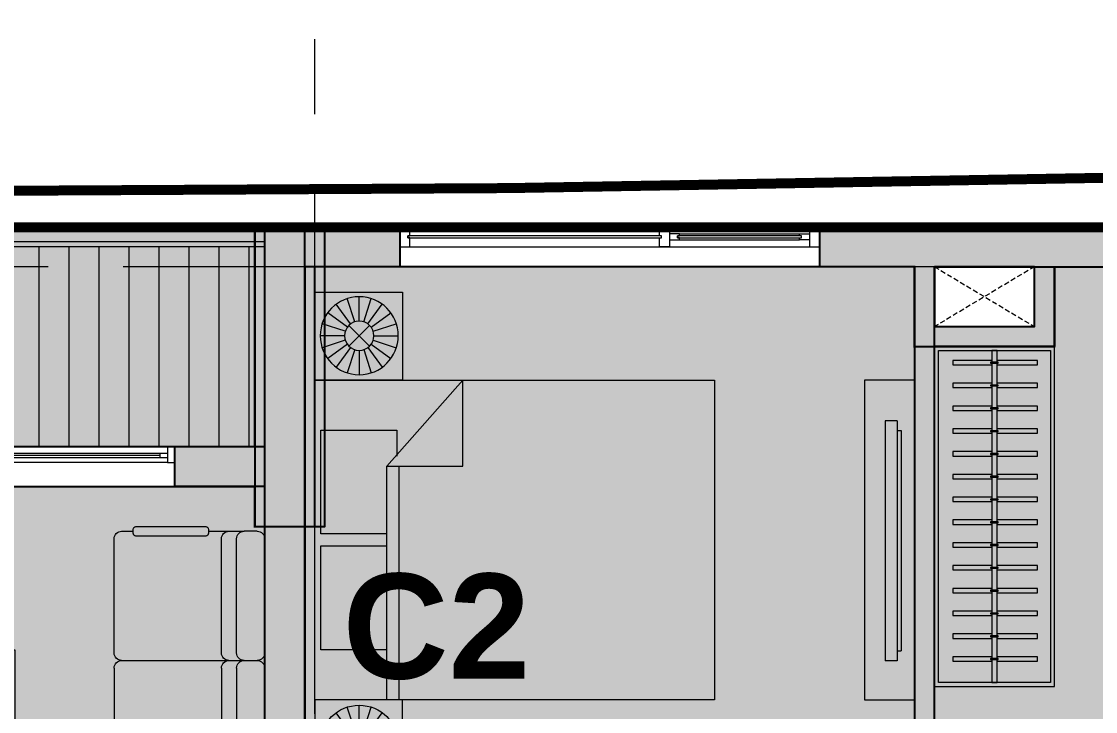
# Model space of a CAD drawing. Header units: millimetres. Extents: x -100356 to 314685, y 446 to 1273965.
# Drawn here: x 71724 to 77096, y 933125 to 936576 of the extents above; entities that cross this region are included whole.
import ezdxf
from ezdxf.enums import TextEntityAlignment as Align

# ---------------------------------------------------------------- set-up
doc = ezdxf.new("R2010")
doc.units = ezdxf.units.MM
for name, pattern in [('A1 - dp$0$DASHED2', [0.375, 0.25, -0.125]), ('CENTER', [2, 1.25, -0.25, 0.25, -0.25]), ('Dash', [6, 3, -3]), ('DASHED2', [0.375, 0.25, -0.125])]:
    doc.linetypes.add(name, pattern=pattern)
for name, color, linetype, lineweight in [('$0$TUONG 2', 2, 'Continuous', 35), ('20180221 BF$0$TUONG 2', 2, 'Continuous', 25), ('@ color hatch', 7, 'Continuous', 13), ('A.Concrete', 7, 'Continuous', 25), ('A1 - dp$0$A.Door', 4, 'Continuous', 13), ('A1 - dp$0$A.HACH 250', 250, 'Continuous', 5), ('A1 - dp$0$CUA', 5, 'Continuous', 9), ('A1 - dp$0$FURNITURE', 8, 'Continuous', 5), ('A1 - dp$0$KHCUA', 3, 'Continuous', 13), ('A1 - dp$0$TUONG 2', 2, 'Continuous', 25), ('GJ', 1, 'Continuous', 13), ('Hatch-wall', 251, 'Continuous', 5), ('LC.HA', 250, 'Continuous', 9), ('LGI', 250, 'CENTER', 9), ('luoicot', 30, 'Continuous', 13), ('Text 35', 250, 'Continuous', 15)]:
    doc.layers.add(name, color=color, linetype=linetype, lineweight=lineweight)
doc.layers.add('STR', color=7, linetype='Continuous')
doc.styles.add('A1 - dp$0$GHICHU-C', font='Font - TrueType - Arial.ttf', dxfattribs={"width": 0.7})
doc.styles.add('ARIAL', font='Font - TrueType - Arial Bold.ttf')
doc.styles.add('arial_eng', font='ARIALNI.TTF')

# ---------------------------------------------------------------- blocks, each defined once
blk = doc.blocks.new('A1 - dp$0$sofa')
for p, q in [((0, -570.7692307692487), (0, 0)), ((37.69230769231217, 37.69230769225396), (103.6538461538148, 37.69230769225396)), ((281.5229398789816, 37.69230769225396), (103.6538461538148, 37.69230769225396)), ((141.3461538461852, -570.7692307692487), (141.3461538461852, 0)), ((216.7307692307513, -570.7692307692487), (216.7307692307513, 0)), ((716.1538461538148, 37.69230769225396), (658.446016802045, 37.69230769225396)), ((753.8461538461852, -570.7692307692487), (753.8461538461852, 0)), ((716.153846153873, -608.4615384615026), (37.69230769231217, -608.4615384615026)), ((0, -1216.923076923122), (0, -646.153846153873)), ((141.3461538461852, -646.153846153873), (141.3461538461852, -1216.923076923122)), ((216.7307692307513, -646.153846153873), (216.7307692307513, -1216.923076923122)), ((753.8461538461852, -646.153846153873), (753.8461538461852, -1216.923076923122)), ((37.69230769231217, -1254.615384615376), (103.653846153873, -1254.615384615376)), ((716.153846153873, -1254.615384615376), (103.653846153873, -1254.615384615376)), ((0, -1292.307692307746), (0, -1863.076923076878)), ((141.3461538461852, -1292.307692307746), (141.3461538461852, -1863.076923076878)), ((216.7307692307513, -1292.307692307746), (216.7307692307513, -1863.076923076878)), ((753.8461538461852, -1292.307692307746), (753.8461538461852, -1863.076923076878)), ((37.69230769231217, -1900.769230769249), (103.653846153873, -1900.769230769249)), ((281.5229398789816, -1900.769230769249), (103.653846153873, -1900.769230769249)), ((716.153846153873, -1900.769230769249), (658.446016802045, -1900.769230769249))]:
    blk.add_line(p, q)
for points in [[(644.3114014174207, 61.25), (295.6575552636059, 61.25, 0.4142135623730951), (281.5229398789816, 47.11538461537566), (281.5229398789816, 28.26923076924868, 0.4142135623730951), (295.6575552636059, 14.13461538462434), (644.3114014174207, 14.13461538462434, 0.4142135623730951), (658.446016802045, 28.26923076924868), (658.446016802045, 47.11538461537566, 0.4142135623730951)], [(644.3114014174789, -1924.326923076878), (295.6575552636059, -1924.326923076878, -0.4142135623730951), (281.5229398789816, -1910.19230769237), (281.5229398789816, -1891.346153846127, -0.4142135623730951), (295.6575552636059, -1877.211538461503), (644.3114014174789, -1877.211538461503, -0.4142135623730951), (658.446016802045, -1891.346153846127), (658.446016802045, -1910.19230769237, -0.4142135623730951)]]:
    blk.add_lwpolyline(points, format="xyb", close=True)
blk.add_lwpolyline([(1890.000000059605, -555.0923429828836), (1250.000000059605, -555.0923429828836), (1250.000000059605, -1235.092342982884), (1890.000000059605, -1235.092342982884)], close=True)
blk.add_circle((1626.579736118787, -1129.581189120305), 80.60365333597412)
for centre, radius, start, end in [((37.69230769231217, 0), 37.69230769230769, 90, 180), ((103.6538461538148, 0), 37.69230769230769, 0, 90), ((179.0384615384392, 0), 37.69230769230769, 0, 90), ((716.1538461538148, 0), 37.69230769230769, 0, 90), ((37.69230769231217, -570.7692307692487), 37.69230769230769, 180, 270), ((103.653846153873, -570.7692307692487), 37.69230769230769, 270, 0), ((179.0384615384974, -570.7692307692487), 37.69230769230769, 270, 0), ((716.153846153873, -570.7692307692487), 37.69230769230769, 270, 0), ((37.69230769231217, -646.153846153873), 37.69230769230769, 90, 180), ((103.653846153873, -646.153846153873), 37.69230769230769, 0, 90), ((179.0384615384974, -646.153846153873), 37.69230769230769, 0, 90), ((716.153846153873, -646.153846153873), 37.69230769230769, 0, 90), ((1796.182850533572, -980.5587889390299), 228.4477438865023, 178.2221592892369, 197.8583069357754), ((1477.333558879443, -1093.355017444002), 150.2145813904692, 346.3602607864538, 52.94738731246829), ((1223.210535059858, -1179.903837293037), 401.3022581460766, 8.095894909188502, 30.7225781354371), ((1353.39728786482, -1030.874441999826), 282.8703860157537, 345.060395071952, 4.073746988341952), ((1520.845032386656, -1059.092165923328), 124.4670862275262, 335.9892964186376, 22.83996136816858), ((1593.621320471168, -1056.364618484164), 62.68569881485819, 334.5275994816386, 48.01630149029557), ((1588.538406919339, -1012.511381404125), 116.0521563926707, 199.4341924954047, 287.4357051699931), ((1402.154531696287, -1394.69556592172), 346.6708950002794, 51.54162594973274, 77.17636239232021), ((1657.407795291219, -877.5288673165487), 251.5519342180888, 226.148319841483, 260.3710736406634), ((1675.306572195143, -1021.912106856587), 118.1141826871501, 186.5072784629267, 242.3608965840973), ((1499.948103333823, -1141.373628804577), 120.8993961556712, 8.555224260716365, 61.32889619780818), ((1835.170838648453, -909.8610778857255), 304.029249347029, 204.7599222623647, 224.6472799224239), ((1582.488273610536, -966.5935149212601), 167.2434694076855, 284.1284180783509, 340.1467714613025), ((2071.734529435635, -1493.441412532586), 574.9409119159499, 125.446359389498, 140.7381539387783), ((1771.685072853812, -1170.37804743892), 150.4069968716509, 102.2423311957382, 161.7320937907911), ((1623.220087727532, -1280.360911136144), 157.224191629938, 94.40725768021578, 156.4430840611759), ((1735.200925680459, -1455.098103065859), 347.7535453240708, 109.6317747362049, 136.9415872097085), ((1544.105388832453, -1171.595513247186), 49.40538591537246, 77.35567938943625, 164.3532487119026), ((1796.182850533572, -980.5587889390299), 228.4477438865023, 219.1499969080874, 261.3889829074554), ((1504.121888318681, -1496.294056909275), 387.9375360182467, 48.57445260401724, 72.38421552343468), ((1623.220087727532, -1280.360911136144), 157.224191629938, 28.04840106403209, 84.64912290907732), ((1727.468256964523, -2146.843535219203), 1024.467558724683, 89.91002825564524, 94.50199437312088), ((1686.210371197376, -1226.765701993485), 113.6307660291577, 66.73150239088437, 107.3970904270247), ((1675.379045504553, -1004.47689906368), 130.4040534872418, 272.4373625741966, 295.295567094567), ((1435.033222348429, -995.966196284513), 225.8980240404317, 281.248620820593, 323.9898653465457), ((1569.72922993917, -1230.899048132007), 102.4063140645738, 81.63887082494084, 135.625506231814), ((1785.533006171172, -1859.932308238233), 757.9139517694591, 106.3355012198459, 112.4150150700038), ((1549.426401831792, -1146.814081175486), 69.19580154507945, 281.4267095112709, 10.98767483265441), ((1246.817604961805, -1065.016574070905), 349.9191613608398, 334.6853166526409, 342.4500908953755), ((1508.488685568271, -1123.616089604096), 107.2211461879355, 301.9055202151231, 355.1858926148975), ((1044.103730179777, -1192.907323317253), 575.5132999835106, 350.2399811495753, 6.114776993266102), ((1462.345210145635, -1203.941040501813), 172.6406945561986, 330.2411395710767, 25.80899240213203), ((1771.114092463453, -1214.588243341306), 175.7251015612835, 150.7697376174383, 151.9367160095969), ((1890.925361955189, -1027.392741278629), 288.7205135179683, 200.5138379526914, 216.0242401720455), ((1609.240870345791, -1188.751049839775), 50.08849351730374, 349.1166208970828, 38.95558863459073), ((37.69230769231217, -1216.923076923122), 37.69230769230769, 180, 270), ((103.653846153873, -1216.923076923122), 37.69230769230769, 270, 0), ((179.0384615384974, -1216.923076923122), 37.69230769230769, 270, 0), ((716.153846153873, -1216.923076923122), 37.69230769230769, 270, 0), ((1771.114092463453, -1214.588243341306), 175.7251015612835, 174.3326332318823, 205.2803943849539), ((1669.359822066501, -1150.939717944828), 48.51610638162508, 222.8373666195934, 256.9786379257234), ((37.69230769231217, -1292.307692307746), 37.69230769230769, 90, 180), ((103.653846153873, -1292.307692307746), 37.69230769230769, 0, 90), ((179.0384615384974, -1292.307692307746), 37.69230769230769, 0, 90), ((716.153846153873, -1292.307692307746), 37.69230769230769, 0, 90), ((37.69230769231217, -1863.076923076878), 37.69230769230769, 180, 270), ((103.653846153873, -1863.076923076878), 37.69230769230769, 270, 0), ((179.0384615384974, -1863.076923076878), 37.69230769230769, 270, 0), ((716.153846153873, -1863.076923076878), 37.69230769230769, 270, 0)]:
    blk.add_arc(centre, radius, start, end)
blk = doc.blocks.new('*U239')
for p, q in [((50, 0), (1537.500001517908, 0)), ((99.99999999999994, 0), (99.99999999999994, -30)), ((1487.500001517908, 0), (1487.500001517908, -30)), ((1537.500001517908, 0), (1537.500001517908, -30)), ((50, -30), (1537.500001517908, -30)), ((1487.500001517908, -35), (1487.500001517908, -65)), ((1487.500001517908, -35), (2975.000003035815, -35)), ((1487.500001517908, -65), (2975.000003035815, -65)), ((1537.500001517908, -35), (1537.500001517908, -65)), ((2925.000003035815, -35), (2925.000003035815, -65))]:
    blk.add_line(p, q)
at = {"color": 8}
for p, q in [((99.99999999999994, -15), (1487.500001517908, -15)), ((1537.500001517908, -50), (2925.000003035815, -50))]:
    blk.add_line(p, q, dxfattribs=at)
for points in [[(0, 0), (50, 0), (50, -110), (0, -110)], [(2975.000003035815, 0), (3025.000003035815, 0), (3025.000003035815, -110), (2975.000003035815, -110)]]:
    blk.add_lwpolyline(points, close=True)
for points in [[(2975.000003035815, 0), (50, 0)], [(2975.000003035815, -110), (50, -110)]]:
    blk.add_lwpolyline(points)
at = {"layer": 'A1 - dp$0$KHCUA', "style": 'A1 - dp$0$GHICHU-C', "flags": 1}
for tag, p in [('TEN_CUA', (449.9999999999999, -183.8988087591702)), ('KICH_THUOC', (449.9999999999999, -299.6050583230831)), ('QUI_CACH', (449.9999999999999, -420.8138379668535))]:
    blk.add_attdef(tag, text='', height=50, dxfattribs=at).set_placement(p, align=Align.MIDDLE)
blk = doc.blocks.new('*U41')
at = {"layer": 'A1 - dp$0$FURNITURE'}
for p, q in [((0, 100), (2999.999999962205, 100.0000011338429)), ((0, 75), (2999.999999962205, 75.00000113384289)), ((0, 25), (2999.999999962205, 25.00000113384289)), ((0, 0), (2999.999999962205, 1.133842891028591e-06))]:
    blk.add_line(p, q, dxfattribs=at)
blk = doc.blocks.new('2B1')
at = {"layer": '@ color hatch'}
h = blk.add_hatch(color=151, dxfattribs=at)
h.dxf.hatch_style = 1
h.paths.add_polyline_path([(149.999990330718, 8700.000001133885), (3099.999990330718, 8700.000001133885), (3099.999990330718, 9800.000001133827), (149.999990330718, 9800.000001133827)])
h.paths.add_polyline_path([(3299.999990330718, 9600.000012367032), (3299.999990330718, 8500.000001133827), (149.999990330718, 8500.000001133827), (149.999990330718, 8300), (100.0015621667844, 8300), (99.91533473314485, 2500.077288847358), (200.1362444615224, 2500.07579886337), (200.1362444615224, 1050), (599.9999999999418, 1050), (599.9999999999418, 150), (7500.136232964287, 150), (7500.136232964287, 2500.000000000058), (7600, 2500.000000000058), (7599.999990330718, 3550.000000000058), (6499.964738096867, 3550.000000000058), (6499.964738096634, 5600.001075513428), (6100.009022490063, 5600.001075513428), (6100.008863586874, 6399.999955651234), (6400.001074512082, 6400.000044348766), (6399.800145152258, 9600.077287588676), (6299.798902067705, 9600.077287588676), (6299.999990330718, 9600.000012367032)])
h.paths.add_polyline_path([(7649.999990330718, 3650.000000000058), (6600.000941065664, 3650.000000000058), (6600.000941065664, 6900.078302144422), (7649.999990330718, 6900.078302144422)])
at = {"layer": 'A1 - dp$0$A.HACH 250'}
h = blk.add_hatch(dxfattribs=at)
h.set_pattern_fill('_USER', color=256, scale=150, angle=270, pattern_type=0)
h.set_pattern_definition([(270, (228487.5050584823, -51770.26464816462), (150, -2.755455298081545e-14), [])])
h.paths.add_polyline_path([(3100.25000066997, 8700.000001111126), (3099.74999933003, 9700.000000526954), (99.4999986855546, 9700.000000572472), (100.0000000258442, 8700.000001156586)])
at = {"layer": 'Hatch-wall', "ltscale": 0.5}
h = blk.add_hatch(color=256, dxfattribs=at)
h.dxf.hatch_style = 1
h.paths.add_polyline_path([(1800, 1900), (1700, 1900), (1700, 150), (600, 150.0000000000582), (600, 1050.000000000058), (100, 1050), (100, 2850), (1700, 2850), (1700, 2650), (1800, 2650), (1800, 2950), (100, 2950), (100, 8500.000001133827), (550.0000000028522, 8500.000001133827), (550.0000000028522, 8700.000001133827), (100, 8700.000001133827), (100, 9800), (-100, 9800.000003895897), (-100.0003817976103, 0), (1850.000022166991, 0), (1850.000022166991, 149.9999298739131), (1800, 149.9999298739131)])
h.paths.add_polyline_path([(100, 150), (100, 950), (500, 950.0000000000582), (500, 150.0000000000582)], flags=16)
at = {"layer": '@ color hatch', "color": 7, "linetype": 'Dash', "ltscale": 10, "const_width": 10}
for points in [[(149.999990330718, 8700.000001133885), (3099.999990330718, 8700.000001133885), (3099.999990330718, 9800.000001133827), (149.999990330718, 9800.000001133827)], [(3299.999990330718, 9600.000012367032), (3299.999990330718, 8500.000001133827), (149.999990330718, 8500.000001133827), (149.999990330718, 8300), (100.0015621667844, 8300), (100, 2500.077287588618), (200.1362444615224, 2500.07579886337), (200.1362444615224, 1050), (600, 1050), (600, 150), (7500.136232964287, 150), (7500.136232964287, 2500.000000000058), (7600, 2500.000000000058), (7599.999990330718, 3550.000000000058), (6499.964738096867, 3550.000000000058), (6499.964738096634, 5600.001075513428), (6100.009022490063, 5600.001075513428), (6100.009022490063, 6399.999955651234), (6400.001233415271, 6400.000044348766), (6400.001233415271, 8300.077270978654), (6299.999990330718, 8300.077270978654), (6299.999990330718, 9600.000012367032)]]:
    blk.add_lwpolyline(points, close=True, dxfattribs=at)
at = {"layer": 'A1 - dp$0$CUA'}
blk.add_lwpolyline([(2750.000000002852, 8500.000001133827), (550.0000000028522, 8500.000001133827)], dxfattribs=at)
at = {"layer": 'A1 - dp$0$TUONG 2', "ltscale": 0.5, "elevation": -2.522973089290733e-07}
blk.add_lwpolyline([(-100.1989159045625, 0), (-100.1989159045625, 9800.063982266875), (0, 9800.000003895897)], dxfattribs=at)
at = {"layer": 'A1 - dp$0$TUONG 2', "ltscale": 0.5}
blk.add_lwpolyline([(-100.1989159045625, 0), (1850.000022166991, 1.477799378335476e-05), (1850.000022166991, 149.9999446519068), (1800, 149.9999298739131), (1800, 1900), (1700, 1900), (1700, 150), (600, 150), (600, 1050), (100, 1050), (100, 2850), (1700, 2850), (1700, 2650), (1800, 2650), (1800, 2950), (100, 2950), (100, 8500.000001133827), (550.0000000028522, 8500.000001133827), (550.0000000028522, 8700.000001133827), (100, 8700.000001133827), (100, 9800), (0, 9800.000003895897)], dxfattribs=at)
at = {"layer": 'A1 - dp$0$A.Door', "xscale": 0.7272727265428539, "yscale": 0.7272727265428539, "zscale": 0.7272727265428539, "rotation": 180}
blk.add_blockref('*U239', (2750.000000002852, 8620.000001214154), dxfattribs=at)
at = {"layer": 'A1 - dp$0$FURNITURE'}
blk.add_blockref('A1 - dp$0$sofa', (100, 8238.705802119453, -2.522973089290733e-07), dxfattribs=at)
at = {"layer": 'A1 - dp$0$TUONG 2'}
blk.add_blockref('*U41', (100.000000037835, 9700), dxfattribs=at)
at = {"layer": 'A1 - dp$0$FURNITURE', "style": 'arial_eng'}
blk.add_attdef('AC', text='', height=300, dxfattribs=at).set_placement((7131.123220306938, 6568.591249825025, -6.939877027451654e-05), align=Align.MIDDLE)
blk = doc.blocks.new('A1 - dp$0$cua so 1')
at = {"layer": 'A1 - dp$0$A.Door', "ltscale": 0.5}
for p, q in [((1400, 65), (2000, 65)), ((1400, 35), (2000, 35))]:
    blk.add_line(p, q, dxfattribs=at)
for points in [[(0, 0), (2100, 0), (2100, 100), (0, 100)], [(2050, 100), (2050, 0), (2100, 0), (2100, 100)]]:
    blk.add_lwpolyline(points, close=True, dxfattribs=at)
for points in [[(50, 55), (50, 100), (0, 100), (0, 0), (50, 0), (50, 45), (40, 45), (40, 55), (50, 55)], [(1300, 55), (1300, 100), (1350, 100), (1350, 0), (1300, 0), (1300, 45), (1310, 45), (1310, 55), (1300, 55)], [(1400.000000000015, 55), (1400.000000000029, 65), (1350.000000000029, 65), (1350, 35), (1400, 35), (1400.000000000015, 45), (1390.000000000015, 45), (1390.000000000015, 55), (1400.000000000015, 55)], [(2000, 55), (2000, 65), (2050, 65), (2050, 35), (2000, 35), (2000, 45), (2010, 45), (2010, 55), (2000, 55)]]:
    blk.add_lwpolyline(points, dxfattribs=at)
at = {"layer": 'A1 - dp$0$A.HACH 250', "ltscale": 0.5}
for points in [[(40, 45), (1310, 45), (1310, 55), (40, 55)], [(1390, 45), (2010, 45), (2010, 55), (1390, 55)]]:
    blk.add_lwpolyline(points, close=True, dxfattribs=at)
blk = doc.blocks.new('*U408')
for points in [[(0, 600.0000000004657), (0, 0), (1700.000012380595, -1.120497481592315e-09), (1700.000012380595, 599.999999999345)], [(1680.000012380595, 579.9996613712718), (1680.000012380595, 19.99966137127194), (20, 20.00000000046566), (20, 580.0000000004657)]]:
    blk.add_lwpolyline(points, close=True)
at = {"ltscale": 6}
for points in [[(91.12045714489068, 313.1103512093541), (91.12045714489068, 515.2497102723573), (69.05608865639078, 515.2497102723573), (69.05608865639078, 313.1103512093541)], [(205.1204571448907, 313.1103512092712), (205.1204571448907, 515.2497102722743), (183.0560886563908, 515.2497102722743), (183.0560886563908, 313.1103512092712)], [(319.1204571448907, 313.1103512091883), (319.1204571448907, 515.2497102721915), (297.0560886563908, 515.2497102721915), (297.0560886563908, 313.1103512091883)], [(433.1204571448907, 313.1103512091053), (433.1204571448907, 515.2497102721085), (411.0560886563908, 515.2497102721085), (411.0560886563908, 313.1103512091053)], [(547.1204571448907, 313.1103512090223), (547.1204571448907, 515.2497102720256), (525.0560886563908, 515.2497102720256), (525.0560886563908, 313.1103512090223)], [(661.1204571448907, 313.1103512089394), (661.1204571448907, 515.2497102719426), (639.0560886563908, 515.2497102719426), (639.0560886563908, 313.1103512089394)], [(775.1204571448907, 313.1103512088565), (775.1204571448907, 515.2497102718596), (753.0560886563908, 515.2497102718596), (753.0560886563908, 313.1103512088565)], [(889.1204571448907, 313.1103512087735), (889.1204571448907, 515.2497102717767), (867.0560886563908, 515.2497102717767), (867.0560886563908, 313.1103512087735)], [(1003.120457144891, 313.1103512086905), (1003.120457144891, 515.2497102716937), (981.0560886563908, 515.2497102716937), (981.0560886563908, 313.1103512086905)], [(1117.120457144891, 313.1103512086076), (1117.120457144891, 515.2497102716109), (1095.056088656391, 515.2497102716109), (1095.056088656391, 313.1103512086076)], [(1231.120457144891, 313.1103512085247), (1231.120457144891, 515.2497102715279), (1209.056088656391, 515.2497102715279), (1209.056088656391, 313.1103512085247)], [(1345.120457144891, 313.1103512084417), (1345.120457144891, 515.2497102714449), (1323.056088656391, 515.2497102714449), (1323.056088656391, 313.1103512084417)], [(1459.120457144891, 313.1103512083588), (1459.120457144891, 515.249710271362), (1437.056088656391, 515.249710271362), (1437.056088656391, 313.1103512083588)], [(1573.120457144891, 313.1103512082758), (1573.120457144891, 515.249710271279), (1551.056088656391, 515.249710271279), (1551.056088656391, 313.1103512082758)], [(69.05608865639078, 286.7103512094473), (69.05608865639078, 92.0852110228152), (91.12045714489068, 92.0852110228152), (91.12045714489068, 286.7103512094473)], [(183.0560886563908, 286.7103512093643), (183.0560886563908, 92.08521102273225), (205.1204571448907, 92.08521102273225), (205.1204571448907, 286.7103512093643)], [(297.0560886563908, 286.7103512092814), (297.0560886563908, 92.0852110226493), (319.1204571448907, 92.0852110226493), (319.1204571448907, 286.7103512092814)], [(411.0560886563908, 286.7103512091984), (411.0560886563908, 92.08521102256637), (433.1204571448907, 92.08521102256637), (433.1204571448907, 286.7103512091984)], [(525.0560886563908, 286.7103512091155), (525.0560886563908, 92.08521102248342), (547.1204571448907, 92.08521102248342), (547.1204571448907, 286.7103512091155)], [(639.0560886563908, 286.7103512090325), (639.0560886563908, 92.08521102240047), (661.1204571448907, 92.08521102240047), (661.1204571448907, 286.7103512090325)], [(753.0560886563908, 286.7103512089496), (753.0560886563908, 92.08521102231752), (775.1204571448907, 92.08521102231752), (775.1204571448907, 286.7103512089496)], [(867.0560886563908, 286.7103512088667), (867.0560886563908, 92.08521102223457), (889.1204571448907, 92.08521102223457), (889.1204571448907, 286.7103512088667)], [(981.0560886563908, 286.7103512087837), (981.0560886563908, 92.08521102215164), (1003.120457144891, 92.08521102215164), (1003.120457144891, 286.7103512087837)], [(1095.056088656391, 286.7103512087007), (1095.056088656391, 92.08521102206869), (1117.120457144891, 92.08521102206869), (1117.120457144891, 286.7103512087007)], [(1209.056088656391, 286.7103512086178), (1209.056088656391, 92.08521102198574), (1231.120457144891, 92.08521102198574), (1231.120457144891, 286.7103512086178)], [(1323.056088656391, 286.7103512085349), (1323.056088656391, 92.0852110219028), (1345.120457144891, 92.0852110219028), (1345.120457144891, 286.7103512085349)], [(1437.056088656391, 286.7103512084519), (1437.056088656391, 92.08521102181984), (1459.120457144891, 92.08521102181984), (1459.120457144891, 286.7103512084519)], [(1551.056088656391, 286.7103512083689), (1551.056088656391, 92.08521102173691), (1573.120457144891, 92.08521102173691), (1573.120457144891, 286.7103512083689)]]:
    blk.add_lwpolyline(points, dxfattribs=at)
for points in [[(1680.000012380595, 286.699121294354), (1680.000012380595, 313.0991212942608), (20, 313.0991212953813), (19.99999859370291, 286.6991212952416)], [(82.66130431878264, 319.1750910408446), (78.31132171020727, 319.1750910408446), (78.31132171020727, 280.4417676448938), (82.66130431878264, 280.4417676448938)], [(196.6613043187826, 319.1750910407616), (192.3113217102073, 319.1750910407616), (192.3113217102073, 280.4417676448109), (196.6613043187826, 280.4417676448109)], [(310.6613043187826, 319.1750910406787), (306.3113217102073, 319.1750910406787), (306.3113217102073, 280.441767644728), (310.6613043187826, 280.441767644728)], [(424.6613043187826, 319.1750910405957), (420.3113217102073, 319.1750910405957), (420.3113217102073, 280.441767644645), (424.6613043187826, 280.441767644645)], [(538.6613043187826, 319.1750910405128), (534.3113217102073, 319.1750910405128), (534.3113217102073, 280.441767644562), (538.6613043187826, 280.441767644562)], [(652.6613043187826, 319.1750910404298), (648.3113217102073, 319.1750910404298), (648.3113217102073, 280.4417676444791), (652.6613043187826, 280.4417676444791)], [(766.6613043187826, 319.1750910403469), (762.3113217102073, 319.1750910403469), (762.3113217102073, 280.4417676443962), (766.6613043187826, 280.4417676443962)], [(880.6613043187826, 319.175091040264), (876.3113217102073, 319.175091040264), (876.3113217102073, 280.4417676443132), (880.6613043187826, 280.4417676443132)], [(994.6613043187826, 319.175091040181), (990.3113217102073, 319.175091040181), (990.3113217102073, 280.4417676442303), (994.6613043187826, 280.4417676442303)], [(1108.661304318783, 319.175091040098), (1104.311321710207, 319.175091040098), (1104.311321710207, 280.4417676441473), (1108.661304318783, 280.4417676441473)], [(1222.661304318783, 319.1750910400151), (1218.311321710207, 319.1750910400151), (1218.311321710207, 280.4417676440644), (1222.661304318783, 280.4417676440644)], [(1336.661304318783, 319.1750910399322), (1332.311321710207, 319.1750910399322), (1332.311321710207, 280.4417676439814), (1336.661304318783, 280.4417676439814)], [(1450.661304318783, 319.1750910398492), (1446.311321710207, 319.1750910398492), (1446.311321710207, 280.4417676438985), (1450.661304318783, 280.4417676438985)], [(1564.661304318783, 319.1750910397662), (1560.311321710207, 319.1750910397662), (1560.311321710207, 280.4417676438155), (1564.661304318783, 280.4417676438155)]]:
    blk.add_lwpolyline(points, close=True, dxfattribs=at)
blk = doc.blocks.new('A1 - dp$0$A$C6FE626A3')
for p, q in [((-90, 605.700302251149), (-150, 605.700302251149)), ((-150, -594.299697748851), (-150, 605.700302251149)), ((-90, -594.299697748851), (-90, 605.700302251149)), ((-90, 556.6419258960523), (-70, 556.6419258960523)), ((-70, -544.8904991850723), (-70, 556.6419258960523)), ((-90, -544.8904991850723), (-70, -544.8904991850723)), ((-90, -594.299697748851), (-150, -594.299697748851))]:
    blk.add_line(p, q)
blk = doc.blocks.new('A1 - dp$0$Bed 1600')
at = {"linetype": 'Continuous'}
for p, q in [((2.000000749999799, -80.00003000000197), (2.000000749999799, 0)), ((2.000000749999799, 0), (65.99999225000056, 0)), ((65.99999225000056, 0), (65.99999225000056, -80.00003000000197)), ((12.00000150000051, -1.200000000002547), (32.79999149999958, -1.200000000002547)), ((12.00000150000051, -14.40000000000146), (12.00000150000051, -1.200000000002547)), ((32.79999149999958, -1.200000000002547), (32.79999149999958, -14.40000000000146)), ((35.20000150000124, -1.200000000002547), (56.00000150000005, -1.200000000002547)), ((35.20000150000124, -14.40000000000146), (35.20000150000124, -1.200000000002547)), ((56.00000150000005, -1.200000000002547), (56.00000150000005, -16.39999999999964)), ((2.000000749999799, -14.40000000000146), (48.80001150000317, -14.40000000000146)), ((65.99999225000056, -29.59999999999854), (48.80001150000317, -14.40000000000146)), ((48.80001150000317, -14.40000000000146), (48.80001150000317, -29.59999999999854)), ((48.80001150000317, -16.80000000000109), (2.000000749999799, -16.80000000000109)), ((56.00000150000005, -16.39999999999964), (50.79937150000114, -16.39999999999964)), ((48.80001150000317, -29.59999999999854), (65.99999225000056, -29.59999999999854)), ((65.99999225000056, -80.00003000000197), (2.000000749999799, -80.00003000000197))]:
    blk.add_line(p, q, dxfattribs=at)
blk = doc.blocks.new('A1 - dp$0$tab')
for p, q in [((439.0243902440415, 0), (0, 0)), ((0, 0), (0, -439.0243902440415)), ((439.0243902440415, -439.0243902440998), (439.0243902440415, 0)), ((194.7534147979459, -152.8788605035515), (157.068415483809, -36.8963585163001)), ((217.3644143863348, -149.2976299885777), (217.3644143863348, -27.34641047636979)), ((239.9754139747238, -152.8788605035515), (277.6604132887442, -36.89635851635831)), ((174.3557373892981, -163.2719962538103), (102.6746090609813, -64.61138718365692)), ((260.3730913832551, -163.2719962538103), (332.0542197116883, -64.61138718371511)), ((158.1680489442078, -179.4596846988424), (59.50743987411261, -107.7785563705256)), ((276.5607798283454, -179.4596846988424), (375.2213888984406, -107.7785563705256)), ((147.7749131940072, -199.857362107432), (31.79241120675579, -162.1723627934116)), ((165.6248938116477, -170.7288411212503), (269.1039349609054, -274.207882270508)), ((269.1039349609054, -170.7288411212503), (165.6248938116477, -274.207882270508)), ((286.9539155786624, -199.8573621074902), (402.9364175657973, -162.1723627934698)), ((144.1936826789751, -222.4683616958791), (22.24246316682547, -222.4683616958791)), ((147.7749131940072, -245.0793612842681), (31.79241120675579, -282.7643605982885)), ((158.1680489442078, -265.4770386928576), (59.50743987411261, -337.1581670212327)), ((276.5607798283454, -265.4770386929158), (375.2213888984406, -337.1581670212327)), ((286.9539155786624, -245.0793612842681), (402.9364175657973, -282.7643605982885)), ((290.5351460935781, -222.4683616958791), (412.4863656058441, -222.4683616958791)), ((174.3557373892981, -281.6647271379479), (102.6746090608649, -380.3253362080432)), ((194.7534147978294, -292.0578628882067), (157.068415483809, -408.0403648753999)), ((217.3644143862184, -295.6390934031806), (217.3644143862184, -417.5903129153884)), ((217.3644143863348, -295.6390934031806), (217.3644143863348, -417.5903129153884)), ((239.9754139747238, -292.0578628882067), (277.6604132887442, -408.0403648753999)), ((260.3730913832551, -281.6647271379479), (332.0542197116883, -380.3253362080432)), ((0, -439.0243902440415), (439.0243902440415, -439.0243902440998))]:
    blk.add_line(p, q)
for radius in [195.1219512195127, 73.17073170731727]:
    blk.add_circle((217.3644143863348, -222.4683616958791), radius)
blk = doc.blocks.new('2B2')
at = {"layer": '@ color hatch', "ltscale": 0.5}
h = blk.add_hatch(color=141, dxfattribs=at)
h.dxf.hatch_style = 1
h.paths.add_polyline_path([(8300.005994985404, 1699.880439380475), (8300.005994985404, 6299.958205333096), (7900.140817647276, 6299.958205333096), (7900.140817647276, 6599.958205333096), (8300.006908261974, 6599.961040117603), (8300.004919320054, 7699.95834155113), (7400.004919337749, 7699.851439555059), (7400.004919337749, 8199.85143956996), (8300.00491932308, 8199.851439462684), (8300.00491932308, 11099.95820471027), (7100.23572769179, 11099.95820471022), (7100.037535150419, 10999.85145727213), (5600.136631421105, 10999.85145727213), (5600.136631421105, 11099.85143946606), (4950.002780947369, 11099.85143946606), (4950.002780949231, 10699.95821709081), (4250.002780947369, 10699.95821709081), (4250.002780947369, 11099.95820471755), (1250.20086336683, 11099.85143946606), (1249.99952007836, 9799.957239253563), (1200.002780947252, 9799.957239253563), (1200.525260797527, 5599.95904469199), (1600.002780962153, 5599.95904469199), (1600.002780944575, 4599.959044692048), (1200.200136628526, 4599.959044692048), (1200.002780982759, 1649.884971292107), (2700.017323747452, 1649.87328856939), (2700.01771322859, 1699.881097511796)])
h.paths.add_polyline_path([(8500.002670807706, 1799.95822251949), (9400.007710519829, 1799.95822251949), (9400.007710519829, 6299.958205333096), (8500.002670807706, 6299.958205333096)])
at = {"layer": 'Hatch-wall', "ltscale": 0.5}
h = blk.add_hatch(color=256, dxfattribs=at)
h.dxf.hatch_style = 1
h.paths.add_polyline_path([(1675.002780947369, 11099.95820472285), (1200.002780947369, 11099.95820472378), (1200.002780947369, 7499.538885045622), (3050.002872403304, 7499.95904469199), (3050.00287240342, 7699.958204719005), (3050.00287240342, 7799.958204719005), (3250.00287240342, 7799.958204719005), (3250.00287240342, 7699.958204719005), (3150.00287240342, 7699.958204719005), (3150.00287240342, 7399.959044691932), (2800.002780944575, 7399.959044691932), (2800.002780944575, 7299.95904469199), (2700.002780944575, 7299.95904469199), (2700.002780944575, 7399.95904469199), (1200.002780943178, 7399.95904469199), (1200.0027809444, 5599.95904469199), (1600.002780944575, 5599.95904469199), (1600.002780944575, 4699.95904469199), (2700.002780944575, 4699.95904469199), (2700.002780944575, 6549.95904469199), (2800.002780944575, 6549.95904469199), (2800.002780944575, 4299.959044698568), (2700.002780944575, 4299.959044698568), (2700.002780944575, 4599.959044692048), (1200.002780968323, 4599.959044692048), (1200.00278096518, 1649.991736539465), (1300.002942679566, 1649.991736539465), (1300.002942679566, 1499.991736539465), (1000.00278096518, 1499.991736539465), (1000.00278096518, 11299.95820472419), (1675.002780947369, 11299.95820472279)])
h.paths.add_polyline_path([(1500.001793300908, 5499.95904469199), (1200.200136628526, 5499.95904469199), (1200.200136628526, 4699.95904469199), (1500.001793300908, 4699.95904469199)], flags=16)
h = blk.add_hatch(color=256, dxfattribs=at)
h.dxf.hatch_style = 1
h.paths.add_polyline_path([(8500.006147780223, 1800.064969957632), (9800.006147780223, 1800.064969957632), (9800.006147780223, 1500.040891816025), (2600.002957422519, 1499.972851717961), (2600.002957422519, 1649.987803714524), (2700.017713211011, 1649.987862759153), (2700.017713211011, 1699.987862759153), (8300.005994967825, 1699.987204627832), (8300.00614778034, 1800.064969957632), (8500.00614778034, 1800.064969957632)])
h.paths.add_polyline_path([(8500.002670790127, 3999.958233851998), (8500.002670790127, 4999.958233851998), (8300.00491544872, 4999.958233851998), (8300.004915448662, 4900.317225094768), (8300.004919487808, 3999.958233851998)])
h.paths.add_polyline_path([(4250.002872407436, 6699.958753583836), (4350.002872407436, 6699.958753583836), (4350.002963867504, 6599.958845044661), (5450.002670643269, 6599.958845044835), (5450.002670643153, 6699.960948642576), (5550.002670643153, 6699.960948642576), (5550.002945020446, 6599.961040103575), (8300.004919318657, 6599.961040103517), (8300.004919318657, 6599.958204815455), (9400.004584682989, 6599.958205333096), (9400.00771050225, 6399.958233851998), (8500.004919488973, 6399.958233833546), (8500.001553589012, 5799.958233852114), (8300.00155358907, 5799.95823385322), (8300.004890353885, 6499.959634688566), (4250.002751816704, 6499.959634725994)])
h.paths.add_polyline_path([(8300.00491932308, 11299.95820471027), (3775.002780947369, 11299.9582047186), (3775.002780947369, 11099.95820471883), (4250.002780947369, 11099.95820471755), (4250.002780947369, 7799.958204719005), (4150.00287240342, 7799.958204719005), (4150.00287240342, 7699.958204719005), (4250.00287240342, 7699.958204719005), (4250.00287240342, 7599.960948672262), (4350.002780947369, 7599.960948672262), (4350.002780947369, 7699.960948672262), (4350.002780947369, 11099.95820471778), (8300.00491932308, 11099.95820471027), (8300.004919322615, 10699.95820476377), (8500.004919322499, 10699.95820476377), (8500.00491932308, 11299.95820471027)])
h = blk.add_hatch(color=256, dxfattribs=at)
h.dxf.hatch_style = 1
h.paths.add_polyline_path([(4350.002780947369, 10799.95821709081), (4850.002780947369, 10799.95821709081), (4850.002780947369, 11099.95821709081), (4950.002780947369, 11099.95820471342), (4950.002780949231, 10699.95821709081), (4350.002780948766, 10699.95821709122)])
at = {"layer": '20180221 BF$0$TUONG 2', "ltscale": 0.5, "elevation": 2.522973089290733e-07}
for points in [[(1675.002780947369, 11099.95820472285), (1200.002780947369, 11099.95820472378), (1200.002780947369, 7499.538885045622), (3050.002872403304, 7499.95904469199), (3050.00287240342, 7699.958204719005), (3050.00287240342, 7799.958204719005), (3250.00287240342, 7799.958204719005), (3250.00287240342, 7699.958204719005), (3150.00287240342, 7699.958204719005), (3150.00287240342, 7399.959044691932), (2800.002780944575, 7399.959044691932), (2800.002780944575, 7299.95904469199), (2700.002780944575, 7299.95904469199), (2700.002780944575, 7399.95904469199), (1200.002780943178, 7399.95904469199), (1200.0027809444, 5599.95904469199)], [(1000.00278096518, 1499.991736539465), (1000.00278096518, 11299.95820472419), (1675.002780947369, 11299.95820472279), (1675.002780947369, 11099.95820472285)]]:
    blk.add_lwpolyline(points, dxfattribs=at)
at = {"layer": '@ color hatch', "color": 7, "linetype": 'Dash', "ltscale": 10, "const_width": 10, "elevation": 2.522973089290733e-07}
blk.add_lwpolyline([(7900.140817647276, 6299.958205333096), (7900.140817647276, 6599.958205333096), (8300.004919318657, 6599.961040103517), (8300.004919320054, 7699.958204801369), (7400.00491932017, 7699.958204802417), (7400.00491932017, 8199.958204817318), (8300.004919305502, 8199.958204710041), (8300.004919305502, 11100.06496995763), (7100.23572769179, 11100.06496995757), (7100.037535150419, 10999.95822251949), (5600.136631421105, 10999.95822251949), (5600.136631421105, 11099.95820471342), (4950.002780947369, 11099.95820471662), (4950.002780949231, 10699.95821709081), (4250.002780947369, 10699.95821709122), (4250.002780947369, 11099.95820471755), (1250.100191704987, 11100.06348123233), (1249.999520060781, 9800.06400450092), (1200.002780929673, 9800.06400450092), (1200.525260779948, 5599.539003707818)], dxfattribs=at)
at = {"layer": 'A1 - dp$0$A.HACH 250', "linetype": 'A1 - dp$0$DASHED2', "ltscale": 100, "elevation": 2.522957843698807e-07}
for points in [[(4350.002780947369, 11099.95821709081), (4850.002780947369, 10799.95821709081)], [(4850.002780947369, 11099.95820471685), (4350.002780947369, 10799.95821709081)]]:
    blk.add_lwpolyline(points, dxfattribs=at)
at = {"layer": 'A1 - dp$0$CUA'}
blk.add_line((3775.002780947369, 11099.95819853735, 2.522973089290733e-07), (1675.002780947369, 11099.95821090438, 2.522973089290733e-07), dxfattribs=at)
at = {"layer": 'A1 - dp$0$FURNITURE', "elevation": 2.522973089290733e-07}
blk.add_lwpolyline([(4000.002959207864, 8932.931770886993), (4250.002959207864, 8932.931770916795), (4250.002959178062, 10532.93095838733), (4000.002959178062, 10532.93095841713)], close=True, dxfattribs=at)
at = {"layer": 'A1 - dp$0$TUONG 2'}
blk.add_line((3775.002780947369, 11299.9582047186, 2.522973089290733e-07), (3775.002780947369, 11099.95820471883, 2.522973089290733e-07), dxfattribs=at)
at = {"layer": 'A1 - dp$0$TUONG 2', "ltscale": 0.5, "elevation": 2.522973089290733e-07}
for points in [[(3775.002780947369, 11299.9582047186), (8300.00491932308, 11299.95820471027)], [(4250.002780947369, 11099.95820471796), (3775.002780947369, 11099.95820471883)], [(4250.002780947369, 11099.95820471755), (4250.002780947369, 7799.958204719005)], [(4350.002780947369, 7699.960948672262), (4350.002780947369, 11099.95820471778), (8300.00491932308, 11099.95820471027)]]:
    blk.add_lwpolyline(points, dxfattribs=at)
at = {"layer": 'A1 - dp$0$TUONG 2', "ltscale": 0.5, "elevation": 2.522957843698807e-07}
for points in [[(4350.002780947369, 11099.95821709081), (4350.002780947369, 10799.95821709081), (4850.002780947369, 10799.95821709081), (4850.002780947369, 11099.95821709081)], [(4350.002780947369, 10799.95821709081), (4850.002780947369, 10799.95821709081), (4850.002780947369, 11099.95821709081), (4950.002780947369, 11099.95820471342), (4950.002780949231, 10699.95821709081), (4350.002780948766, 10699.95821709122)]]:
    blk.add_lwpolyline(points, close=True, dxfattribs=at)
at = {"layer": 'A1 - dp$0$FURNITURE', "xscale": -1}
for name, p, rotation in [('A1 - dp$0$tab', (1249.999520060781, 10971.95534864627, 2.522973089290733e-07), 90), ('A1 - dp$0$A$C6FE626A3', (4252.936872674851, 9734.87563655927, 2.524492988197036e-07), 180)]:
    blk.add_blockref(name, p, dxfattribs=dict(at, rotation=rotation))
at = {"layer": 'A1 - dp$0$FURNITURE'}
for name, p, rotation in [('*U408', (4350.002780948766, 10699.95821709081, 2.522970553432789e-07), 270), ('A1 - dp$0$tab', (1249.999104862509, 8493.907380657853, 2.522973089290733e-07), 90)]:
    blk.add_blockref(name, p, dxfattribs=dict(at, rotation=rotation))
at = {"layer": 'A1 - dp$0$FURNITURE', "xscale": 24.99999062500354, "yscale": 24.99999062500354, "zscale": 24.99999062500354, "rotation": 90}
blk.add_blockref('A1 - dp$0$Bed 1600', (1249.999520060781, 8882.931770901894, 2.522973089290733e-07), dxfattribs=at)
at = {"layer": 'A1 - dp$0$TUONG 2'}
blk.add_blockref('A1 - dp$0$cua so 1', (1675.002780947369, 11199.95819853735, 2.522973089290733e-07), dxfattribs=at)
at = {"color": 1, "ltscale": 0.5, "style": 'arial_eng'}
blk.add_attdef('AC', (8575.586731621937, 4378.725841274776, -0.0001385452432587379), '', height=300, dxfattribs=at)
blk = doc.blocks.new('X-GRID')
at = {"layer": 'LGI', "ltscale": 1500}
for p, q in [((-40949.99921768473, 49486.838946998), (-40949.99921768496, -7272.626217615763)), ((5008.778208642092, -1.2732925824821e-11), (-57318.59826279094, 1.482476363889873e-10))]:
    blk.add_line(p, q, dxfattribs=at)
blk = doc.blocks.new('A$C60262ED2')
at = {"layer": 'LC.HA'}
h = blk.add_hatch(color=256, dxfattribs=at)
h.dxf.hatch_style = 1
h.paths.add_polyline_path([(48408.776904887, 51684.01337275357), (48058.776904887, 51684.01337275357), (48058.776904887, 50184.01337275357), (48408.776904887, 50184.01337275357)])
at = {"layer": 'STR', "ltscale": 1000, "elevation": 6.706806565628017e-05}
blk.add_lwpolyline([(48408.776904887, 51684.01337275357), (48058.776904887, 51684.01337275357), (48058.776904887, 50184.01337275357), (48408.776904887, 50184.01337275357)], close=True, dxfattribs=at)
at = {"rotation": 180}
blk.add_blockref('X-GRID', (7408.778555928438, 51484.01189456624, 6.706806565628017e-05), dxfattribs=at)
at = {"layer": 'Text 35', "ltscale": 1000, "style": 'ARIAL'}
blk.add_text('C2', height=525, dxfattribs=at).set_placement((48498.24902610871, 49423.45512912399, 6.706806565628017e-05))
blk = doc.blocks.new('column')
at = {"layer": 'luoicot', "ltscale": 0.5}
blk.add_blockref('A$C60262ED2', (-47108.64113252342, -40383.94843114301, -6.68157683473537e-05), dxfattribs=at)
blk = doc.blocks.new('SITE')
at = {"layer": 'GJ', "color": 2, "linetype": 'DASHED2', "ltscale": 200, "const_width": 50, "elevation": -1.948401880183878e-06}
blk.add_lwpolyline([(-17824.85726146697, 42747.82105758612), (-8761.388092617854, 42796.05047907075), (-2287.339617544902, 42907.87486342783), (-2255.000619305414, 42909.88816991018), (-1185.958073573885, 35376.80779356154), (-1156.783467286848, 8044.275215967384), (-171.9813663010718, -62.86530163977295), (-42868.96356875566, 0.1675262849894352)], dxfattribs=at)

msp = doc.modelspace()

# ---------------------------------------------------------------- linework, layer by layer
at = {"color": 3, "linetype": 'Dash', "ltscale": 30, "const_width": 49.99999999999999, "elevation": 6.81027361539873e-05}
msp.add_lwpolyline([(66440.8862648031, 935547.0377255615), (80090.8877148039, 935547.0367991133)], dxfattribs=at)

# ---------------------------------------------------------------- block references
at = {"layer": '$0$TUONG 2'}
msp.add_blockref('2B2', (71940.74881105193, 924249.9986407224, 6.889417565665839e-05), dxfattribs=at)
at = {"layer": '$0$TUONG 2', "color": 0, "ltscale": 0.5, "xscale": -1}
msp.add_blockref('2B1', (73040.7500317759, 925749.9863230913, 6.939877027451654e-05), dxfattribs=at)
at = {"layer": 'A.Concrete'}
msp.add_blockref('column', (71940.74880138265, 924249.9986585316, 6.889417565665839e-05), dxfattribs=at)
at = {"layer": 'GJ'}
msp.add_blockref('SITE', (82927.04389999142, 892946.9760391107, 6.785043884505823e-05), dxfattribs=at)

doc.saveas('drawing.dxf')
